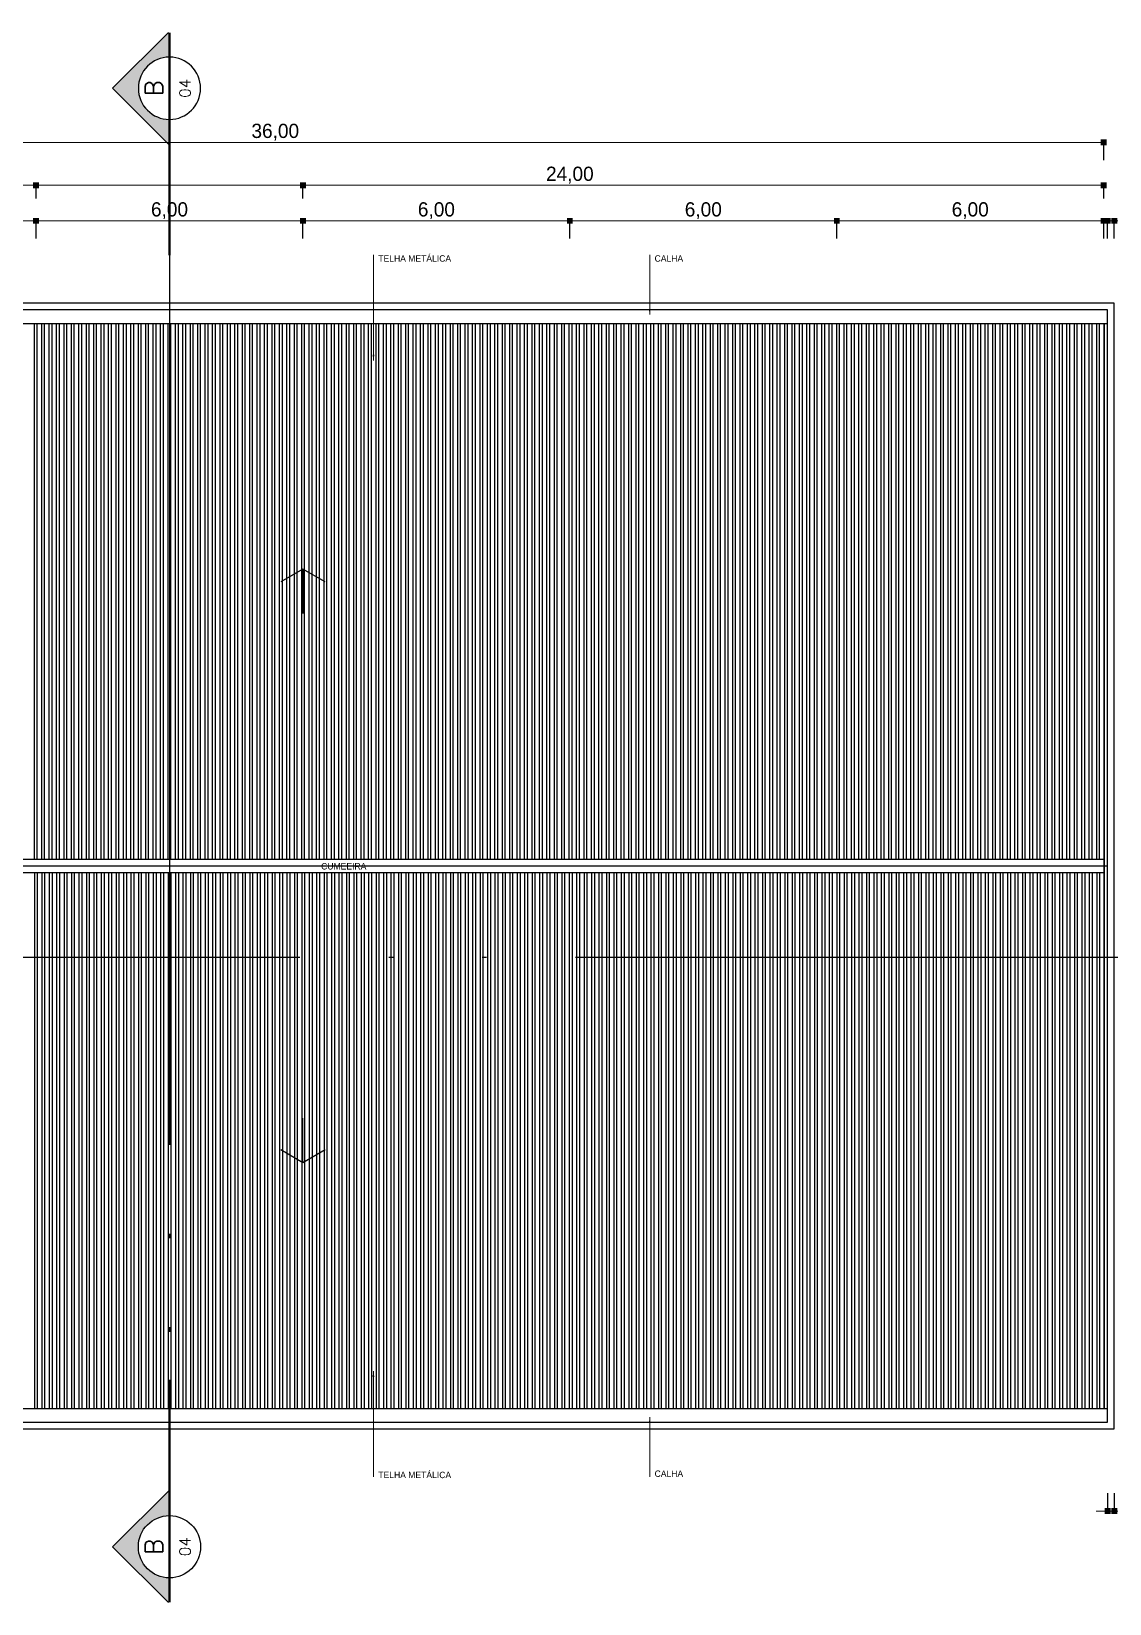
# Model space of a CAD drawing. Header units: millimetres. Extents: x 3006 to 6000, y 1661 to 3774.
# Drawn here: x 3956.98 to 3981.22, y 1660.57 to 1695.92 of the extents above; entities that cross this region are included whole.
import ezdxf
from ezdxf.enums import TextEntityAlignment as Align

# ---------------------------------------------------------------- set-up
doc = ezdxf.new("R2010")
doc.units = ezdxf.units.MM
doc.header["$LTSCALE"] = 10
doc.linetypes.add('TPP1', pattern=[2.6, 2, -0.2, 0, -0.2, 0, -0.2])
doc.linetypes.add('TPP2', pattern=[1.6, 1, -0.2, 0, -0.2, 0, -0.2])
doc.layers.add('.20 hachura', color=185, linetype='Continuous')
doc.layers.add('Escrita', color=34, linetype='Continuous')
for name, color, linetype, lineweight in [('.25', 70, 'Continuous', 25), ('.40 Interno parede', 27, 'Continuous', 40), ('COTAS', 230, 'Continuous', 15)]:
    doc.layers.add(name, color=color, linetype=linetype, lineweight=lineweight)
doc.styles.add('100-100', font='SIMPLEX.shx', dxfattribs={"height": 0.25})
doc.styles.add('175-100', font='SIMPLEX.shx', dxfattribs={"height": 0.4})
doc.styles.add('Texto Wilian', font='himalaya.ttf')
doc.dimstyles.new('Cota 1-200 Exter WMJ', dxfattribs={"dimtxt": 0.32, "dimasz": 0.13, "dimexe": 0.05, "dimexo": 0.3, "dimgap": 0.03, "dimtad": 1, "dimzin": 1, "dimtxsty": 'Texto Wilian', "dimblk": 'BOXFILLED', "dimcen": 0, "dimclrd": 230, "dimclre": 230, "dimclrt": 104, "dimazin": 0, "dimtfac": 1, "dimtix": 1, "dimtmove": 0, "dimatfit": 3, "dimfxl": 0.4, "dimfxlon": 1, "dimlwd": 20, "dimarcsym": 2})

# ---------------------------------------------------------------- blocks, each defined once
blk = doc.blocks.new('_BoxFilled')
at = {"color": 0, "linetype": 'ByBlock', "lineweight": -2}
blk.add_line((-0.5, 0), (-1, 0), dxfattribs=at)
at = {"color": 0, "linetype": 'ByBlock'}
blk.add_solid([(-0.5, 0.5), (0.5, 0.5), (-0.5, -0.5), (0.5, -0.5)], dxfattribs=at)
blk = doc.blocks.new('W-CORTE')
at = {"layer": '.25'}
blk.add_hatch(color=256, dxfattribs=at).paths.add_polyline_path([(-3.759, 1.278), (-5.012, 0.025), (-4.459, 0.025, -0.964901), (-3.059, 0.025), (-2.506, 0.025)])
for p, q in [((-3.759, 1.278), (-5.012, 0.025)), ((-2.506, 0.025), (-3.759, 1.278))]:
    blk.add_line(p, q, dxfattribs=at)
at = {"layer": '.25', "const_width": 0.05}
blk.add_lwpolyline([(-2.506, 0), (-5.012, 0)], dxfattribs=at)
at = {"layer": '.25', "linetype": 'TPP2', "const_width": 0.05}
blk.add_lwpolyline([(-2.506, 0), (0, 0)], dxfattribs=at)
at = {"layer": '.25'}
blk.add_circle((-3.759, 0), 0.7, dxfattribs=at)
blk = doc.blocks.new('*D604')
at = {"layer": 'COTAS', "color": 230, "lineweight": -2, "ltscale": 10, "transparency": 16777216}
for p, q in [((3951.085, 1691.26), (3951.085, 1691.71)), ((3957.085, 1691.26), (3957.085, 1691.71))]:
    blk.add_line(p, q, dxfattribs=at)
at = {"layer": 'COTAS', "color": 230, "linetype": 'Continuous', "lineweight": 20, "ltscale": 10, "transparency": 16777216}
blk.add_line((3951.215, 1691.66), (3956.955, 1691.66), dxfattribs=at)
at = {"layer": 'Defpoints', "color": 0, "ltscale": 10, "transparency": 16777216}
for p in [(3957.085, 1691.66), (3951.085, 1689.81), (3957.085, 1689.81)]:
    blk.add_point(p, dxfattribs=at)
at = {"layer": 'COTAS', "color": 230, "lineweight": 20, "ltscale": 10, "transparency": 16777216, "xscale": 0.13, "yscale": 0.13, "zscale": 0.13, "rotation": 180}
blk.add_blockref('_BoxFilled', (3951.085, 1691.66), dxfattribs=at)
at = {"layer": 'COTAS', "color": 230, "lineweight": 20, "ltscale": 10, "transparency": 16777216, "xscale": 0.13, "yscale": 0.13, "zscale": 0.13}
blk.add_blockref('_BoxFilled', (3957.085, 1691.66), dxfattribs=at)
at = {"layer": 'COTAS', "color": 104, "ltscale": 10, "transparency": 16777216, "insert": (3954.085, 1691.889), "char_height": 0.32, "attachment_point": 5, "style": 'Texto Wilian'}
blk.add_mtext('6,00', dxfattribs=at)
blk = doc.blocks.new('*D605')
at = {"layer": 'COTAS', "color": 230, "lineweight": -2, "ltscale": 10, "transparency": 16777216}
for p, q in [((3957.085, 1691.26), (3957.085, 1691.71)), ((3963.085, 1691.26), (3963.085, 1691.71))]:
    blk.add_line(p, q, dxfattribs=at)
at = {"layer": 'COTAS', "color": 230, "linetype": 'Continuous', "lineweight": 20, "ltscale": 10, "transparency": 16777216}
blk.add_line((3957.215, 1691.66), (3962.955, 1691.66), dxfattribs=at)
at = {"layer": 'Defpoints', "color": 0, "ltscale": 10, "transparency": 16777216}
for p in [(3963.085, 1691.66), (3957.085, 1689.81), (3963.085, 1689.81)]:
    blk.add_point(p, dxfattribs=at)
at = {"layer": 'COTAS', "color": 230, "lineweight": 20, "ltscale": 10, "transparency": 16777216, "xscale": 0.13, "yscale": 0.13, "zscale": 0.13, "rotation": 180}
blk.add_blockref('_BoxFilled', (3957.085, 1691.66), dxfattribs=at)
at = {"layer": 'COTAS', "color": 230, "lineweight": 20, "ltscale": 10, "transparency": 16777216, "xscale": 0.13, "yscale": 0.13, "zscale": 0.13}
blk.add_blockref('_BoxFilled', (3963.085, 1691.66), dxfattribs=at)
at = {"layer": 'COTAS', "color": 104, "ltscale": 10, "transparency": 16777216, "insert": (3960.085, 1691.889), "char_height": 0.32, "attachment_point": 5, "style": 'Texto Wilian'}
blk.add_mtext('6,00', dxfattribs=at)
blk = doc.blocks.new('*D606')
at = {"layer": 'COTAS', "color": 230, "lineweight": -2, "ltscale": 10, "transparency": 16777216}
for p, q in [((3969.085, 1691.26), (3969.085, 1691.71)), ((3975.085, 1691.26), (3975.085, 1691.71))]:
    blk.add_line(p, q, dxfattribs=at)
at = {"layer": 'COTAS', "color": 230, "linetype": 'Continuous', "lineweight": 20, "ltscale": 10, "transparency": 16777216}
blk.add_line((3969.215, 1691.66), (3974.955, 1691.66), dxfattribs=at)
at = {"layer": 'Defpoints', "color": 0, "ltscale": 10, "transparency": 16777216}
for p in [(3975.085, 1691.66), (3969.085, 1689.81), (3975.085, 1689.81)]:
    blk.add_point(p, dxfattribs=at)
at = {"layer": 'COTAS', "color": 230, "lineweight": 20, "ltscale": 10, "transparency": 16777216, "xscale": 0.13, "yscale": 0.13, "zscale": 0.13, "rotation": 180}
blk.add_blockref('_BoxFilled', (3969.085, 1691.66), dxfattribs=at)
at = {"layer": 'COTAS', "color": 230, "lineweight": 20, "ltscale": 10, "transparency": 16777216, "xscale": 0.13, "yscale": 0.13, "zscale": 0.13}
blk.add_blockref('_BoxFilled', (3975.085, 1691.66), dxfattribs=at)
at = {"layer": 'COTAS', "color": 104, "ltscale": 10, "transparency": 16777216, "insert": (3972.085, 1691.889), "char_height": 0.32, "attachment_point": 5, "style": 'Texto Wilian'}
blk.add_mtext('6,00', dxfattribs=at)
blk = doc.blocks.new('*D607')
at = {"layer": 'COTAS', "color": 230, "lineweight": -2, "ltscale": 10, "transparency": 16777216}
for p, q in [((3975.085, 1691.26), (3975.085, 1691.71)), ((3981.085, 1691.26), (3981.085, 1691.71))]:
    blk.add_line(p, q, dxfattribs=at)
at = {"layer": 'COTAS', "color": 230, "linetype": 'Continuous', "lineweight": 20, "ltscale": 10, "transparency": 16777216}
blk.add_line((3975.215, 1691.66), (3980.955, 1691.66), dxfattribs=at)
at = {"layer": 'Defpoints', "color": 0, "ltscale": 10, "transparency": 16777216}
for p in [(3981.085, 1691.66), (3975.085, 1689.81), (3981.085, 1689.81)]:
    blk.add_point(p, dxfattribs=at)
at = {"layer": 'COTAS', "color": 230, "lineweight": 20, "ltscale": 10, "transparency": 16777216, "xscale": 0.13, "yscale": 0.13, "zscale": 0.13, "rotation": 180}
blk.add_blockref('_BoxFilled', (3975.085, 1691.66), dxfattribs=at)
at = {"layer": 'COTAS', "color": 230, "lineweight": 20, "ltscale": 10, "transparency": 16777216, "xscale": 0.13, "yscale": 0.13, "zscale": 0.13}
blk.add_blockref('_BoxFilled', (3981.085, 1691.66), dxfattribs=at)
at = {"layer": 'COTAS', "color": 104, "ltscale": 10, "transparency": 16777216, "insert": (3978.085, 1691.889), "char_height": 0.32, "attachment_point": 5, "style": 'Texto Wilian'}
blk.add_mtext('6,00', dxfattribs=at)
blk = doc.blocks.new('*D594')
at = {"layer": 'COTAS', "color": 230, "lineweight": -2, "ltscale": 10, "transparency": 16777216}
for p, q in [((3945.085, 1692.16), (3945.085, 1692.51)), ((3963.085, 1692.16), (3963.085, 1692.51))]:
    blk.add_line(p, q, dxfattribs=at)
at = {"layer": 'COTAS', "color": 230, "linetype": 'Continuous', "lineweight": 20, "ltscale": 10, "transparency": 16777216}
blk.add_line((3945.215, 1692.46), (3962.955, 1692.46), dxfattribs=at)
at = {"layer": 'Defpoints', "color": 0, "ltscale": 10, "transparency": 16777216}
for p in [(3963.085, 1692.46), (3945.085, 1691.86), (3963.085, 1691.86)]:
    blk.add_point(p, dxfattribs=at)
at = {"layer": 'COTAS', "color": 230, "lineweight": 20, "ltscale": 10, "transparency": 16777216, "xscale": 0.13, "yscale": 0.13, "zscale": 0.13, "rotation": 180}
blk.add_blockref('_BoxFilled', (3945.085, 1692.46), dxfattribs=at)
at = {"layer": 'COTAS', "color": 230, "lineweight": 20, "ltscale": 10, "transparency": 16777216, "xscale": 0.13, "yscale": 0.13, "zscale": 0.13}
blk.add_blockref('_BoxFilled', (3963.085, 1692.46), dxfattribs=at)
at = {"layer": 'COTAS', "color": 104, "ltscale": 10, "transparency": 16777216, "insert": (3954.085, 1692.689), "char_height": 0.32, "attachment_point": 5, "style": 'Texto Wilian'}
blk.add_mtext('18,00', dxfattribs=at)
blk = doc.blocks.new('*D595')
at = {"layer": 'COTAS', "color": 230, "lineweight": -2, "ltscale": 10, "transparency": 16777216}
for p, q in [((3957.085, 1692.16), (3957.085, 1692.51)), ((3981.085, 1692.16), (3981.085, 1692.51))]:
    blk.add_line(p, q, dxfattribs=at)
at = {"layer": 'COTAS', "color": 230, "linetype": 'Continuous', "lineweight": 20, "ltscale": 10, "transparency": 16777216}
blk.add_line((3957.215, 1692.46), (3980.955, 1692.46), dxfattribs=at)
at = {"layer": 'Defpoints', "color": 0, "ltscale": 10, "transparency": 16777216}
for p in [(3981.085, 1692.46), (3957.085, 1691.86), (3981.085, 1691.86)]:
    blk.add_point(p, dxfattribs=at)
at = {"layer": 'COTAS', "color": 230, "lineweight": 20, "ltscale": 10, "transparency": 16777216, "xscale": 0.13, "yscale": 0.13, "zscale": 0.13, "rotation": 180}
blk.add_blockref('_BoxFilled', (3957.085, 1692.46), dxfattribs=at)
at = {"layer": 'COTAS', "color": 230, "lineweight": 20, "ltscale": 10, "transparency": 16777216, "xscale": 0.13, "yscale": 0.13, "zscale": 0.13}
blk.add_blockref('_BoxFilled', (3981.085, 1692.46), dxfattribs=at)
at = {"layer": 'COTAS', "color": 104, "ltscale": 10, "transparency": 16777216, "insert": (3969.085, 1692.689), "char_height": 0.32, "attachment_point": 5, "style": 'Texto Wilian'}
blk.add_mtext('24,00', dxfattribs=at)
blk = doc.blocks.new('*D596')
at = {"layer": 'COTAS', "color": 230, "lineweight": -2, "ltscale": 10, "transparency": 16777216}
for p, q in [((3945.085, 1693.025), (3945.085, 1693.475)), ((3981.085, 1693.025), (3981.085, 1693.475))]:
    blk.add_line(p, q, dxfattribs=at)
at = {"layer": 'COTAS', "color": 230, "linetype": 'Continuous', "lineweight": 20, "ltscale": 10, "transparency": 16777216}
blk.add_line((3945.215, 1693.425), (3980.955, 1693.425), dxfattribs=at)
at = {"layer": 'Defpoints', "color": 0, "ltscale": 10, "transparency": 16777216}
for p in [(3981.085, 1693.425), (3945.085, 1692.66), (3981.085, 1692.66)]:
    blk.add_point(p, dxfattribs=at)
at = {"layer": 'COTAS', "color": 230, "lineweight": 20, "ltscale": 10, "transparency": 16777216, "xscale": 0.13, "yscale": 0.13, "zscale": 0.13, "rotation": 180}
blk.add_blockref('_BoxFilled', (3945.085, 1693.425), dxfattribs=at)
at = {"layer": 'COTAS', "color": 230, "lineweight": 20, "ltscale": 10, "transparency": 16777216, "xscale": 0.13, "yscale": 0.13, "zscale": 0.13}
blk.add_blockref('_BoxFilled', (3981.085, 1693.425), dxfattribs=at)
at = {"layer": 'COTAS', "color": 104, "ltscale": 10, "transparency": 16777216, "insert": (3962.463, 1693.654), "char_height": 0.32, "attachment_point": 5, "style": 'Texto Wilian'}
blk.add_mtext('36,00', dxfattribs=at)
blk = doc.blocks.new('*D597')
at = {"layer": 'COTAS', "color": 230, "lineweight": -2, "ltscale": 10, "transparency": 16777216}
for p, q in [((3963.085, 1691.26), (3963.085, 1691.71)), ((3969.085, 1691.26), (3969.085, 1691.71))]:
    blk.add_line(p, q, dxfattribs=at)
at = {"layer": 'COTAS', "color": 230, "linetype": 'Continuous', "lineweight": 20, "ltscale": 10, "transparency": 16777216}
blk.add_line((3963.215, 1691.66), (3968.955, 1691.66), dxfattribs=at)
at = {"layer": 'Defpoints', "color": 0, "ltscale": 10, "transparency": 16777216}
for p in [(3969.085, 1691.66), (3963.085, 1689.81), (3969.085, 1689.81)]:
    blk.add_point(p, dxfattribs=at)
at = {"layer": 'COTAS', "color": 230, "lineweight": 20, "ltscale": 10, "transparency": 16777216, "xscale": 0.13, "yscale": 0.13, "zscale": 0.13, "rotation": 180}
blk.add_blockref('_BoxFilled', (3963.085, 1691.66), dxfattribs=at)
at = {"layer": 'COTAS', "color": 230, "lineweight": 20, "ltscale": 10, "transparency": 16777216, "xscale": 0.13, "yscale": 0.13, "zscale": 0.13}
blk.add_blockref('_BoxFilled', (3969.085, 1691.66), dxfattribs=at)
at = {"layer": 'COTAS', "color": 104, "ltscale": 10, "transparency": 16777216, "insert": (3966.085, 1691.889), "char_height": 0.32, "attachment_point": 5, "style": 'Texto Wilian'}
blk.add_mtext('6,00', dxfattribs=at)
blk = doc.blocks.new('*D583')
at = {"layer": 'COTAS', "color": 230, "lineweight": -2, "ltscale": 10, "transparency": 16777216}
for p, q in [((3981.174, 1663.05), (3981.174, 1662.6)), ((3981.324, 1663.05), (3981.324, 1662.6))]:
    blk.add_line(p, q, dxfattribs=at)
at = {"layer": 'COTAS', "color": 230, "linetype": 'Continuous', "lineweight": 20, "ltscale": 10, "transparency": 16777216}
for p, q in [((3981.044, 1662.65), (3980.914, 1662.65)), ((3981.174, 1662.65), (3981.324, 1662.65)), ((3981.454, 1662.65), (3982.423, 1662.65))]:
    blk.add_line(p, q, dxfattribs=at)
at = {"layer": 'Defpoints', "color": 0, "ltscale": 10, "transparency": 16777216}
for p in [(3981.174, 1664.5), (3981.324, 1664.5), (3981.324, 1662.65)]:
    blk.add_point(p, dxfattribs=at)
at = {"layer": 'COTAS', "color": 230, "lineweight": 20, "ltscale": 10, "transparency": 16777216, "xscale": 0.13, "yscale": 0.13, "zscale": 0.13}
blk.add_blockref('_BoxFilled', (3981.174, 1662.65), dxfattribs=at)
at = {"layer": 'COTAS', "color": 230, "lineweight": 20, "ltscale": 10, "transparency": 16777216, "xscale": 0.13, "yscale": 0.13, "zscale": 0.13, "rotation": 180}
blk.add_blockref('_BoxFilled', (3981.324, 1662.65), dxfattribs=at)
at = {"layer": 'COTAS', "color": 104, "ltscale": 10, "transparency": 16777216, "insert": (3982.004, 1662.879), "char_height": 0.32, "attachment_point": 5, "style": 'Texto Wilian'}
blk.add_mtext('0,15', dxfattribs=at)
blk = doc.blocks.new('*D588')
at = {"layer": 'COTAS', "color": 230, "linetype": 'Continuous', "lineweight": 20, "ltscale": 10, "transparency": 16777216}
for p, q in [((3981.044, 1691.66), (3980.914, 1691.66)), ((3981.174, 1691.66), (3981.324, 1691.66)), ((3981.454, 1691.66), (3982.423, 1691.66))]:
    blk.add_line(p, q, dxfattribs=at)
at = {"layer": 'COTAS', "color": 230, "lineweight": -2, "ltscale": 10, "transparency": 16777216}
for p, q in [((3981.174, 1691.26), (3981.174, 1691.71)), ((3981.324, 1691.26), (3981.324, 1691.71))]:
    blk.add_line(p, q, dxfattribs=at)
at = {"layer": 'Defpoints', "color": 0, "ltscale": 10, "transparency": 16777216}
for p in [(3981.324, 1691.66), (3981.174, 1689.81), (3981.324, 1689.81)]:
    blk.add_point(p, dxfattribs=at)
at = {"layer": 'COTAS', "color": 230, "lineweight": 20, "ltscale": 10, "transparency": 16777216, "xscale": 0.13, "yscale": 0.13, "zscale": 0.13}
blk.add_blockref('_BoxFilled', (3981.174, 1691.66), dxfattribs=at)
at = {"layer": 'COTAS', "color": 230, "lineweight": 20, "ltscale": 10, "transparency": 16777216, "xscale": 0.13, "yscale": 0.13, "zscale": 0.13, "rotation": 180}
blk.add_blockref('_BoxFilled', (3981.324, 1691.66), dxfattribs=at)
at = {"layer": 'COTAS', "color": 104, "ltscale": 10, "transparency": 16777216, "insert": (3982.004, 1691.889), "char_height": 0.32, "attachment_point": 5, "style": 'Texto Wilian'}
blk.add_mtext('0,15', dxfattribs=at)

msp = doc.modelspace()

# ---------------------------------------------------------------- linework, layer by layer
at = {"layer": '.20 hachura', "color": 185}
for p, q in [((3944.995, 1689.355), (3981.174, 1689.355)), ((3957.047, 1677.305), (3957.047, 1689.355)), ((3957.111, 1677.305), (3957.111, 1689.355)), ((3957.214, 1677.305), (3957.214, 1689.355)), ((3957.278, 1677.305), (3957.278, 1689.355)), ((3957.381, 1677.305), (3957.381, 1689.355)), ((3957.445, 1677.305), (3957.445, 1689.355)), ((3957.548, 1677.305), (3957.548, 1689.355)), ((3957.612, 1677.305), (3957.612, 1689.355)), ((3957.715, 1677.305), (3957.715, 1689.355)), ((3957.779, 1677.305), (3957.779, 1689.355)), ((3957.882, 1677.305), (3957.882, 1689.355)), ((3957.946, 1677.305), (3957.946, 1689.355)), ((3958.049, 1677.305), (3958.049, 1689.355)), ((3958.113, 1677.305), (3958.113, 1689.355)), ((3958.216, 1677.305), (3958.216, 1689.355)), ((3958.28, 1677.305), (3958.28, 1689.355)), ((3958.383, 1677.305), (3958.383, 1689.355)), ((3958.447, 1677.305), (3958.447, 1689.355)), ((3958.55, 1677.305), (3958.55, 1689.355)), ((3958.614, 1677.305), (3958.614, 1689.355)), ((3958.717, 1677.305), (3958.717, 1689.355)), ((3958.781, 1677.305), (3958.781, 1689.355)), ((3958.884, 1677.305), (3958.884, 1689.355)), ((3958.948, 1677.305), (3958.948, 1689.355)), ((3959.051, 1677.305), (3959.051, 1689.355)), ((3959.115, 1677.305), (3959.115, 1689.355)), ((3959.218, 1677.305), (3959.218, 1689.355)), ((3959.282, 1677.305), (3959.282, 1689.355)), ((3959.385, 1677.305), (3959.385, 1689.355)), ((3959.449, 1677.305), (3959.449, 1689.355)), ((3959.552, 1677.305), (3959.552, 1689.355)), ((3959.616, 1677.305), (3959.616, 1689.355)), ((3959.719, 1677.305), (3959.719, 1689.355)), ((3959.783, 1677.305), (3959.783, 1689.355)), ((3959.886, 1677.305), (3959.886, 1689.355)), ((3959.95, 1677.305), (3959.95, 1689.355)), ((3960.053, 1677.305), (3960.053, 1689.355)), ((3960.117, 1677.305), (3960.117, 1689.355)), ((3960.22, 1677.305), (3960.22, 1689.355)), ((3960.284, 1677.305), (3960.284, 1689.355)), ((3960.387, 1677.305), (3960.387, 1689.355)), ((3960.451, 1677.305), (3960.451, 1689.355)), ((3960.554, 1677.305), (3960.554, 1689.355)), ((3960.618, 1677.305), (3960.618, 1689.355)), ((3960.721, 1677.305), (3960.721, 1689.355)), ((3960.785, 1677.305), (3960.785, 1689.355)), ((3960.888, 1677.305), (3960.888, 1689.355)), ((3960.952, 1677.305), (3960.952, 1689.355)), ((3961.055, 1677.305), (3961.055, 1689.355)), ((3961.119, 1677.305), (3961.119, 1689.355)), ((3961.222, 1677.305), (3961.222, 1689.355)), ((3961.286, 1677.305), (3961.286, 1689.355)), ((3961.389, 1677.305), (3961.389, 1689.355)), ((3961.453, 1677.305), (3961.453, 1689.355)), ((3961.556, 1677.305), (3961.556, 1689.355)), ((3961.62, 1677.305), (3961.62, 1689.355)), ((3961.723, 1677.305), (3961.723, 1689.355)), ((3961.787, 1677.305), (3961.787, 1689.355)), ((3961.89, 1677.305), (3961.89, 1689.355)), ((3961.954, 1677.305), (3961.954, 1689.355)), ((3962.057, 1677.305), (3962.057, 1689.355)), ((3962.121, 1677.305), (3962.121, 1689.355)), ((3962.224, 1677.305), (3962.224, 1689.355)), ((3962.288, 1677.305), (3962.288, 1689.355)), ((3962.391, 1677.305), (3962.391, 1689.355)), ((3962.455, 1677.305), (3962.455, 1689.355)), ((3962.558, 1677.305), (3962.558, 1689.355)), ((3962.622, 1677.305), (3962.622, 1689.355)), ((3962.725, 1677.305), (3962.725, 1689.355)), ((3962.789, 1677.305), (3962.789, 1689.355)), ((3962.892, 1677.305), (3962.892, 1689.355)), ((3962.956, 1677.305), (3962.956, 1689.355)), ((3963.059, 1677.305), (3963.059, 1689.355)), ((3963.123, 1677.305), (3963.123, 1689.355)), ((3963.226, 1677.305), (3963.226, 1689.355)), ((3963.29, 1677.305), (3963.29, 1689.355)), ((3963.393, 1677.305), (3963.393, 1689.355)), ((3963.457, 1677.305), (3963.457, 1689.355)), ((3963.56, 1677.305), (3963.56, 1689.355)), ((3963.624, 1677.305), (3963.624, 1689.355)), ((3963.727, 1677.305), (3963.727, 1689.355)), ((3963.791, 1677.305), (3963.791, 1689.355)), ((3963.894, 1677.305), (3963.894, 1689.355)), ((3963.958, 1677.305), (3963.958, 1689.355)), ((3964.061, 1677.305), (3964.061, 1689.355)), ((3964.125, 1677.305), (3964.125, 1689.355)), ((3964.228, 1677.305), (3964.228, 1689.355)), ((3964.292, 1677.305), (3964.292, 1689.355)), ((3964.395, 1677.305), (3964.395, 1689.355)), ((3964.459, 1677.305), (3964.459, 1689.355)), ((3964.562, 1677.305), (3964.562, 1689.355)), ((3964.626, 1677.305), (3964.626, 1689.355)), ((3964.729, 1677.305), (3964.729, 1689.355)), ((3964.793, 1677.305), (3964.793, 1689.355)), ((3964.896, 1677.305), (3964.896, 1689.355)), ((3964.96, 1677.305), (3964.96, 1689.355)), ((3965.063, 1677.305), (3965.063, 1689.355)), ((3965.127, 1677.305), (3965.127, 1689.355)), ((3965.23, 1677.305), (3965.23, 1689.355)), ((3965.294, 1677.305), (3965.294, 1689.355)), ((3965.397, 1677.305), (3965.397, 1689.355)), ((3965.461, 1677.305), (3965.461, 1689.355)), ((3965.564, 1677.305), (3965.564, 1689.355)), ((3965.628, 1677.305), (3965.628, 1689.355)), ((3965.731, 1677.305), (3965.731, 1689.355)), ((3965.795, 1677.305), (3965.795, 1689.355)), ((3965.898, 1677.305), (3965.898, 1689.355)), ((3965.962, 1677.305), (3965.962, 1689.355)), ((3966.065, 1677.305), (3966.065, 1689.355)), ((3966.129, 1677.305), (3966.129, 1689.355)), ((3966.232, 1677.305), (3966.232, 1689.355)), ((3966.296, 1677.305), (3966.296, 1689.355)), ((3966.399, 1677.305), (3966.399, 1689.355)), ((3966.463, 1677.305), (3966.463, 1689.355)), ((3966.566, 1677.305), (3966.566, 1689.355)), ((3966.63, 1677.305), (3966.63, 1689.355)), ((3966.733, 1677.305), (3966.733, 1689.355)), ((3966.797, 1677.305), (3966.797, 1689.355)), ((3966.9, 1677.305), (3966.9, 1689.355)), ((3966.964, 1677.305), (3966.964, 1689.355)), ((3967.067, 1677.305), (3967.067, 1689.355)), ((3967.131, 1677.305), (3967.131, 1689.355)), ((3967.234, 1677.305), (3967.234, 1689.355)), ((3967.298, 1677.305), (3967.298, 1689.355)), ((3967.401, 1677.305), (3967.401, 1689.355)), ((3967.465, 1677.305), (3967.465, 1689.355)), ((3967.568, 1677.305), (3967.568, 1689.355)), ((3967.632, 1677.305), (3967.632, 1689.355)), ((3967.735, 1677.305), (3967.735, 1689.355)), ((3967.799, 1677.305), (3967.799, 1689.355)), ((3967.902, 1677.305), (3967.902, 1689.355)), ((3967.966, 1677.305), (3967.966, 1689.355)), ((3968.069, 1677.305), (3968.069, 1689.355)), ((3968.133, 1677.305), (3968.133, 1689.355)), ((3968.236, 1677.305), (3968.236, 1689.355)), ((3968.3, 1677.305), (3968.3, 1689.355)), ((3968.403, 1677.305), (3968.403, 1689.355)), ((3968.467, 1677.305), (3968.467, 1689.355)), ((3968.57, 1677.305), (3968.57, 1689.355)), ((3968.634, 1677.305), (3968.634, 1689.355)), ((3968.737, 1677.305), (3968.737, 1689.355)), ((3968.801, 1677.305), (3968.801, 1689.355)), ((3968.904, 1677.305), (3968.904, 1689.355)), ((3968.968, 1677.305), (3968.968, 1689.355)), ((3969.071, 1677.305), (3969.071, 1689.355)), ((3969.135, 1677.305), (3969.135, 1689.355)), ((3969.238, 1677.305), (3969.238, 1689.355)), ((3969.302, 1677.305), (3969.302, 1689.355)), ((3969.405, 1677.305), (3969.405, 1689.355)), ((3969.469, 1677.305), (3969.469, 1689.355)), ((3969.572, 1677.305), (3969.572, 1689.355)), ((3969.636, 1677.305), (3969.636, 1689.355)), ((3969.739, 1677.305), (3969.739, 1689.355)), ((3969.803, 1677.305), (3969.803, 1689.355)), ((3969.906, 1677.305), (3969.906, 1689.355)), ((3969.97, 1677.305), (3969.97, 1689.355)), ((3970.073, 1677.305), (3970.073, 1689.355)), ((3970.137, 1677.305), (3970.137, 1689.355)), ((3970.24, 1677.305), (3970.24, 1689.355)), ((3970.304, 1677.305), (3970.304, 1689.355)), ((3970.407, 1677.305), (3970.407, 1689.355)), ((3970.471, 1677.305), (3970.471, 1689.355)), ((3970.574, 1677.305), (3970.574, 1689.355)), ((3970.638, 1677.305), (3970.638, 1689.355)), ((3970.741, 1677.305), (3970.741, 1689.355)), ((3970.805, 1677.305), (3970.805, 1689.355)), ((3970.908, 1677.305), (3970.908, 1689.355)), ((3970.972, 1677.305), (3970.972, 1689.355)), ((3971.075, 1677.305), (3971.075, 1689.355)), ((3971.139, 1677.305), (3971.139, 1689.355)), ((3971.242, 1677.305), (3971.242, 1689.355)), ((3971.306, 1677.305), (3971.306, 1689.355)), ((3971.409, 1677.305), (3971.409, 1689.355)), ((3971.473, 1677.305), (3971.473, 1689.355)), ((3971.576, 1677.305), (3971.576, 1689.355)), ((3971.64, 1677.305), (3971.64, 1689.355)), ((3971.743, 1677.305), (3971.743, 1689.355)), ((3971.807, 1677.305), (3971.807, 1689.355)), ((3971.91, 1677.305), (3971.91, 1689.355)), ((3971.974, 1677.305), (3971.974, 1689.355)), ((3972.077, 1677.305), (3972.077, 1689.355)), ((3972.141, 1677.305), (3972.141, 1689.355)), ((3972.244, 1677.305), (3972.244, 1689.355)), ((3972.308, 1677.305), (3972.308, 1689.355)), ((3972.411, 1677.305), (3972.411, 1689.355)), ((3972.475, 1677.305), (3972.475, 1689.355)), ((3972.578, 1677.305), (3972.578, 1689.355)), ((3972.642, 1677.305), (3972.642, 1689.355)), ((3972.745, 1677.305), (3972.745, 1689.355)), ((3972.809, 1677.305), (3972.809, 1689.355)), ((3972.912, 1677.305), (3972.912, 1689.355)), ((3972.976, 1677.305), (3972.976, 1689.355)), ((3973.079, 1677.305), (3973.079, 1689.355)), ((3973.143, 1677.305), (3973.143, 1689.355)), ((3973.246, 1677.305), (3973.246, 1689.355)), ((3973.31, 1677.305), (3973.31, 1689.355)), ((3973.413, 1677.305), (3973.413, 1689.355)), ((3973.477, 1677.305), (3973.477, 1689.355)), ((3973.58, 1677.305), (3973.58, 1689.355)), ((3973.644, 1677.305), (3973.644, 1689.355)), ((3973.747, 1677.305), (3973.747, 1689.355)), ((3973.811, 1677.305), (3973.811, 1689.355)), ((3973.914, 1677.305), (3973.914, 1689.355)), ((3973.978, 1677.305), (3973.978, 1689.355)), ((3974.081, 1677.305), (3974.081, 1689.355)), ((3974.145, 1677.305), (3974.145, 1689.355)), ((3974.248, 1677.305), (3974.248, 1689.355)), ((3974.312, 1677.305), (3974.312, 1689.355)), ((3974.415, 1677.305), (3974.415, 1689.355)), ((3974.479, 1677.305), (3974.479, 1689.355)), ((3974.582, 1677.305), (3974.582, 1689.355)), ((3974.646, 1677.305), (3974.646, 1689.355)), ((3974.749, 1677.305), (3974.749, 1689.355)), ((3974.813, 1677.305), (3974.813, 1689.355)), ((3974.916, 1677.305), (3974.916, 1689.355)), ((3974.98, 1677.305), (3974.98, 1689.355)), ((3975.083, 1677.305), (3975.083, 1689.355)), ((3975.147, 1677.305), (3975.147, 1689.355)), ((3975.25, 1677.305), (3975.25, 1689.355)), ((3975.314, 1677.305), (3975.314, 1689.355)), ((3975.417, 1677.305), (3975.417, 1689.355)), ((3975.481, 1677.305), (3975.481, 1689.355)), ((3975.584, 1677.305), (3975.584, 1689.355)), ((3975.648, 1677.305), (3975.648, 1689.355)), ((3975.751, 1677.305), (3975.751, 1689.355)), ((3975.815, 1677.305), (3975.815, 1689.355)), ((3975.918, 1677.305), (3975.918, 1689.355)), ((3975.982, 1677.305), (3975.982, 1689.355)), ((3976.085, 1677.305), (3976.085, 1689.355)), ((3976.149, 1677.305), (3976.149, 1689.355)), ((3976.252, 1677.305), (3976.252, 1689.355)), ((3976.316, 1677.305), (3976.316, 1689.355)), ((3976.419, 1677.305), (3976.419, 1689.355)), ((3976.483, 1677.305), (3976.483, 1689.355)), ((3976.586, 1677.305), (3976.586, 1689.355)), ((3976.65, 1677.305), (3976.65, 1689.355)), ((3976.753, 1677.305), (3976.753, 1689.355)), ((3976.817, 1677.305), (3976.817, 1689.355)), ((3976.92, 1677.305), (3976.92, 1689.355)), ((3976.984, 1677.305), (3976.984, 1689.355)), ((3977.087, 1677.305), (3977.087, 1689.355)), ((3977.151, 1677.305), (3977.151, 1689.355)), ((3977.254, 1677.305), (3977.254, 1689.355)), ((3977.318, 1677.305), (3977.318, 1689.355)), ((3977.421, 1677.305), (3977.421, 1689.355)), ((3977.485, 1677.305), (3977.485, 1689.355)), ((3977.588, 1677.305), (3977.588, 1689.355)), ((3977.652, 1677.305), (3977.652, 1689.355)), ((3977.755, 1677.305), (3977.755, 1689.355)), ((3977.819, 1677.305), (3977.819, 1689.355)), ((3977.922, 1677.305), (3977.922, 1689.355)), ((3977.986, 1677.305), (3977.986, 1689.355)), ((3978.089, 1677.305), (3978.089, 1689.355)), ((3978.153, 1677.305), (3978.153, 1689.355)), ((3978.256, 1677.305), (3978.256, 1689.355)), ((3978.32, 1677.305), (3978.32, 1689.355)), ((3978.423, 1677.305), (3978.423, 1689.355)), ((3978.487, 1677.305), (3978.487, 1689.355)), ((3978.59, 1677.305), (3978.59, 1689.355)), ((3978.654, 1677.305), (3978.654, 1689.355)), ((3978.757, 1677.305), (3978.757, 1689.355)), ((3978.821, 1677.305), (3978.821, 1689.355)), ((3978.924, 1677.305), (3978.924, 1689.355)), ((3978.988, 1677.305), (3978.988, 1689.355)), ((3979.091, 1677.305), (3979.091, 1689.355)), ((3979.155, 1677.305), (3979.155, 1689.355)), ((3979.258, 1677.305), (3979.258, 1689.355)), ((3979.322, 1677.305), (3979.322, 1689.355)), ((3979.425, 1677.305), (3979.425, 1689.355)), ((3979.489, 1677.305), (3979.489, 1689.355)), ((3979.592, 1677.305), (3979.592, 1689.355)), ((3979.656, 1677.305), (3979.656, 1689.355)), ((3979.759, 1677.305), (3979.759, 1689.355)), ((3979.823, 1677.305), (3979.823, 1689.355)), ((3979.926, 1677.305), (3979.926, 1689.355)), ((3979.99, 1677.305), (3979.99, 1689.355)), ((3980.093, 1677.305), (3980.093, 1689.355)), ((3980.157, 1677.305), (3980.157, 1689.355)), ((3980.26, 1677.305), (3980.26, 1689.355)), ((3980.324, 1677.305), (3980.324, 1689.355)), ((3980.427, 1677.305), (3980.427, 1689.355)), ((3980.491, 1677.305), (3980.491, 1689.355)), ((3980.594, 1677.305), (3980.594, 1689.355)), ((3980.658, 1677.305), (3980.658, 1689.355)), ((3980.761, 1677.305), (3980.761, 1689.355)), ((3980.825, 1677.305), (3980.825, 1689.355)), ((3980.928, 1677.305), (3980.928, 1689.355)), ((3980.992, 1677.305), (3980.992, 1689.355)), ((3981.094, 1689.355), (3981.094, 1664.955)), ((3981.094, 1664.955), (3981.094, 1689.355)), ((3944.995, 1677.155), (3981.174, 1677.155)), ((3945.075, 1677.305), (3981.094, 1677.305)), ((3945.075, 1677.005), (3981.094, 1677.005)), ((3957.047, 1677.005), (3957.047, 1664.955)), ((3957.111, 1677.005), (3957.111, 1664.955)), ((3957.214, 1677.005), (3957.214, 1664.955)), ((3957.278, 1677.005), (3957.278, 1664.955)), ((3957.381, 1677.005), (3957.381, 1664.955)), ((3957.445, 1677.005), (3957.445, 1664.955)), ((3957.548, 1677.005), (3957.548, 1664.955)), ((3957.612, 1677.005), (3957.612, 1664.955)), ((3957.715, 1677.005), (3957.715, 1664.955)), ((3957.779, 1677.005), (3957.779, 1664.955)), ((3957.882, 1677.005), (3957.882, 1664.955)), ((3957.946, 1677.005), (3957.946, 1664.955)), ((3958.049, 1677.005), (3958.049, 1664.955)), ((3958.113, 1677.005), (3958.113, 1664.955)), ((3958.216, 1677.005), (3958.216, 1664.955)), ((3958.28, 1677.005), (3958.28, 1664.955)), ((3958.383, 1677.005), (3958.383, 1664.955)), ((3958.447, 1677.005), (3958.447, 1664.955)), ((3958.55, 1677.005), (3958.55, 1664.955)), ((3958.614, 1677.005), (3958.614, 1664.955)), ((3958.717, 1677.005), (3958.717, 1664.955)), ((3958.781, 1677.005), (3958.781, 1664.955)), ((3958.884, 1677.005), (3958.884, 1664.955)), ((3958.948, 1677.005), (3958.948, 1664.955)), ((3959.051, 1677.005), (3959.051, 1664.955)), ((3959.115, 1677.005), (3959.115, 1664.955)), ((3959.218, 1677.005), (3959.218, 1664.955)), ((3959.282, 1677.005), (3959.282, 1664.955)), ((3959.385, 1677.005), (3959.385, 1664.955)), ((3959.449, 1677.005), (3959.449, 1664.955)), ((3959.552, 1677.005), (3959.552, 1664.955)), ((3959.616, 1677.005), (3959.616, 1664.955)), ((3959.719, 1677.005), (3959.719, 1664.955)), ((3959.783, 1677.005), (3959.783, 1664.955)), ((3959.886, 1677.005), (3959.886, 1664.955)), ((3959.95, 1677.005), (3959.95, 1664.955)), ((3960.053, 1677.005), (3960.053, 1664.955)), ((3960.117, 1677.005), (3960.117, 1664.955)), ((3960.22, 1677.005), (3960.22, 1664.955)), ((3960.284, 1677.005), (3960.284, 1664.955)), ((3960.387, 1677.005), (3960.387, 1664.955)), ((3960.451, 1677.005), (3960.451, 1664.955)), ((3960.554, 1677.005), (3960.554, 1664.955)), ((3960.618, 1677.005), (3960.618, 1664.955)), ((3960.721, 1677.005), (3960.721, 1664.955)), ((3960.785, 1677.005), (3960.785, 1664.955)), ((3960.888, 1677.005), (3960.888, 1664.955)), ((3960.952, 1677.005), (3960.952, 1664.955)), ((3961.055, 1677.005), (3961.055, 1664.955)), ((3961.119, 1677.005), (3961.119, 1664.955)), ((3961.222, 1677.005), (3961.222, 1664.955)), ((3961.286, 1677.005), (3961.286, 1664.955)), ((3961.389, 1677.005), (3961.389, 1664.955)), ((3961.453, 1677.005), (3961.453, 1664.955)), ((3961.556, 1677.005), (3961.556, 1664.955)), ((3961.62, 1677.005), (3961.62, 1664.955)), ((3961.723, 1677.005), (3961.723, 1664.955)), ((3961.787, 1677.005), (3961.787, 1664.955)), ((3961.89, 1677.005), (3961.89, 1664.955)), ((3961.954, 1677.005), (3961.954, 1664.955)), ((3962.057, 1677.005), (3962.057, 1664.955)), ((3962.121, 1677.005), (3962.121, 1664.955)), ((3962.224, 1677.005), (3962.224, 1664.955)), ((3962.288, 1677.005), (3962.288, 1664.955)), ((3962.391, 1677.005), (3962.391, 1664.955)), ((3962.455, 1677.005), (3962.455, 1664.955)), ((3962.558, 1677.005), (3962.558, 1664.955)), ((3962.622, 1677.005), (3962.622, 1664.955)), ((3962.725, 1677.005), (3962.725, 1664.955)), ((3962.789, 1677.005), (3962.789, 1664.955)), ((3962.892, 1677.005), (3962.892, 1664.955)), ((3962.956, 1677.005), (3962.956, 1664.955)), ((3963.059, 1677.005), (3963.059, 1664.955)), ((3963.123, 1677.005), (3963.123, 1664.955)), ((3963.226, 1677.005), (3963.226, 1664.955)), ((3963.29, 1677.005), (3963.29, 1664.955)), ((3963.393, 1677.005), (3963.393, 1664.955)), ((3963.457, 1677.005), (3963.457, 1664.955)), ((3963.56, 1677.005), (3963.56, 1664.955)), ((3963.624, 1677.005), (3963.624, 1664.955)), ((3963.727, 1677.005), (3963.727, 1664.955)), ((3963.791, 1677.005), (3963.791, 1664.955)), ((3963.894, 1677.005), (3963.894, 1664.955)), ((3963.958, 1677.005), (3963.958, 1664.955)), ((3964.061, 1677.005), (3964.061, 1664.955)), ((3964.125, 1677.005), (3964.125, 1664.955)), ((3964.228, 1677.005), (3964.228, 1664.955)), ((3964.292, 1677.005), (3964.292, 1664.955)), ((3964.395, 1677.005), (3964.395, 1664.955)), ((3964.459, 1677.005), (3964.459, 1664.955)), ((3964.562, 1677.005), (3964.562, 1664.955)), ((3964.626, 1677.005), (3964.626, 1664.955)), ((3964.729, 1677.005), (3964.729, 1664.955)), ((3964.793, 1677.005), (3964.793, 1664.955)), ((3964.896, 1677.005), (3964.896, 1664.955)), ((3964.96, 1677.005), (3964.96, 1664.955)), ((3965.063, 1677.005), (3965.063, 1664.955)), ((3965.127, 1677.005), (3965.127, 1664.955)), ((3965.23, 1677.005), (3965.23, 1664.955)), ((3965.294, 1677.005), (3965.294, 1664.955)), ((3965.397, 1677.005), (3965.397, 1664.955)), ((3965.461, 1677.005), (3965.461, 1664.955)), ((3965.564, 1677.005), (3965.564, 1664.955)), ((3965.628, 1677.005), (3965.628, 1664.955)), ((3965.731, 1677.005), (3965.731, 1664.955)), ((3965.795, 1677.005), (3965.795, 1664.955)), ((3965.898, 1677.005), (3965.898, 1664.955)), ((3965.962, 1677.005), (3965.962, 1664.955)), ((3966.065, 1677.005), (3966.065, 1664.955)), ((3966.129, 1677.005), (3966.129, 1664.955)), ((3966.232, 1677.005), (3966.232, 1664.955)), ((3966.296, 1677.005), (3966.296, 1664.955)), ((3966.399, 1677.005), (3966.399, 1664.955)), ((3966.463, 1677.005), (3966.463, 1664.955)), ((3966.566, 1677.005), (3966.566, 1664.955)), ((3966.63, 1677.005), (3966.63, 1664.955)), ((3966.733, 1677.005), (3966.733, 1664.955)), ((3966.797, 1677.005), (3966.797, 1664.955)), ((3966.9, 1677.005), (3966.9, 1664.955)), ((3966.964, 1677.005), (3966.964, 1664.955)), ((3967.067, 1677.005), (3967.067, 1664.955)), ((3967.131, 1677.005), (3967.131, 1664.955)), ((3967.234, 1677.005), (3967.234, 1664.955)), ((3967.298, 1677.005), (3967.298, 1664.955)), ((3967.401, 1677.005), (3967.401, 1664.955)), ((3967.465, 1677.005), (3967.465, 1664.955)), ((3967.568, 1677.005), (3967.568, 1664.955)), ((3967.632, 1677.005), (3967.632, 1664.955)), ((3967.735, 1677.005), (3967.735, 1664.955)), ((3967.799, 1677.005), (3967.799, 1664.955)), ((3967.902, 1677.005), (3967.902, 1664.955)), ((3967.966, 1677.005), (3967.966, 1664.955)), ((3968.069, 1677.005), (3968.069, 1664.955)), ((3968.133, 1677.005), (3968.133, 1664.955)), ((3968.236, 1677.005), (3968.236, 1664.955)), ((3968.3, 1677.005), (3968.3, 1664.955)), ((3968.403, 1677.005), (3968.403, 1664.955)), ((3968.467, 1677.005), (3968.467, 1664.955)), ((3968.57, 1677.005), (3968.57, 1664.955)), ((3968.634, 1677.005), (3968.634, 1664.955)), ((3968.737, 1677.005), (3968.737, 1664.955)), ((3968.801, 1677.005), (3968.801, 1664.955)), ((3968.904, 1677.005), (3968.904, 1664.955)), ((3968.968, 1677.005), (3968.968, 1664.955)), ((3969.071, 1677.005), (3969.071, 1664.955)), ((3969.135, 1677.005), (3969.135, 1664.955)), ((3969.238, 1677.005), (3969.238, 1664.955)), ((3969.302, 1677.005), (3969.302, 1664.955)), ((3969.405, 1677.005), (3969.405, 1664.955)), ((3969.469, 1677.005), (3969.469, 1664.955)), ((3969.572, 1677.005), (3969.572, 1664.955)), ((3969.636, 1677.005), (3969.636, 1664.955)), ((3969.739, 1677.005), (3969.739, 1664.955)), ((3969.803, 1677.005), (3969.803, 1664.955)), ((3969.906, 1677.005), (3969.906, 1664.955)), ((3969.97, 1677.005), (3969.97, 1664.955)), ((3970.073, 1677.005), (3970.073, 1664.955)), ((3970.137, 1677.005), (3970.137, 1664.955)), ((3970.24, 1677.005), (3970.24, 1664.955)), ((3970.304, 1677.005), (3970.304, 1664.955)), ((3970.407, 1677.005), (3970.407, 1664.955)), ((3970.471, 1677.005), (3970.471, 1664.955)), ((3970.574, 1677.005), (3970.574, 1664.955)), ((3970.638, 1677.005), (3970.638, 1664.955)), ((3970.741, 1677.005), (3970.741, 1664.955)), ((3970.805, 1677.005), (3970.805, 1664.955)), ((3970.908, 1677.005), (3970.908, 1664.955)), ((3970.972, 1677.005), (3970.972, 1664.955)), ((3971.075, 1677.005), (3971.075, 1664.955)), ((3971.139, 1677.005), (3971.139, 1664.955)), ((3971.242, 1677.005), (3971.242, 1664.955)), ((3971.306, 1677.005), (3971.306, 1664.955)), ((3971.409, 1677.005), (3971.409, 1664.955)), ((3971.473, 1677.005), (3971.473, 1664.955)), ((3971.576, 1677.005), (3971.576, 1664.955)), ((3971.64, 1677.005), (3971.64, 1664.955)), ((3971.743, 1677.005), (3971.743, 1664.955)), ((3971.807, 1677.005), (3971.807, 1664.955)), ((3971.91, 1677.005), (3971.91, 1664.955)), ((3971.974, 1677.005), (3971.974, 1664.955)), ((3972.077, 1677.005), (3972.077, 1664.955)), ((3972.141, 1677.005), (3972.141, 1664.955)), ((3972.244, 1677.005), (3972.244, 1664.955)), ((3972.308, 1677.005), (3972.308, 1664.955)), ((3972.411, 1677.005), (3972.411, 1664.955)), ((3972.475, 1677.005), (3972.475, 1664.955)), ((3972.578, 1677.005), (3972.578, 1664.955)), ((3972.642, 1677.005), (3972.642, 1664.955)), ((3972.745, 1677.005), (3972.745, 1664.955)), ((3972.809, 1677.005), (3972.809, 1664.955)), ((3972.912, 1677.005), (3972.912, 1664.955)), ((3972.976, 1677.005), (3972.976, 1664.955)), ((3973.079, 1677.005), (3973.079, 1664.955)), ((3973.143, 1677.005), (3973.143, 1664.955)), ((3973.246, 1677.005), (3973.246, 1664.955)), ((3973.31, 1677.005), (3973.31, 1664.955)), ((3973.413, 1677.005), (3973.413, 1664.955)), ((3973.477, 1677.005), (3973.477, 1664.955)), ((3973.58, 1677.005), (3973.58, 1664.955)), ((3973.644, 1677.005), (3973.644, 1664.955)), ((3973.747, 1677.005), (3973.747, 1664.955)), ((3973.811, 1677.005), (3973.811, 1664.955)), ((3973.914, 1677.005), (3973.914, 1664.955)), ((3973.978, 1677.005), (3973.978, 1664.955)), ((3974.081, 1677.005), (3974.081, 1664.955)), ((3974.145, 1677.005), (3974.145, 1664.955)), ((3974.248, 1677.005), (3974.248, 1664.955)), ((3974.312, 1677.005), (3974.312, 1664.955)), ((3974.415, 1677.005), (3974.415, 1664.955)), ((3974.479, 1677.005), (3974.479, 1664.955)), ((3974.582, 1677.005), (3974.582, 1664.955)), ((3974.646, 1677.005), (3974.646, 1664.955)), ((3974.749, 1677.005), (3974.749, 1664.955)), ((3974.813, 1677.005), (3974.813, 1664.955)), ((3974.916, 1677.005), (3974.916, 1664.955)), ((3974.98, 1677.005), (3974.98, 1664.955)), ((3975.083, 1677.005), (3975.083, 1664.955)), ((3975.147, 1677.005), (3975.147, 1664.955)), ((3975.25, 1677.005), (3975.25, 1664.955)), ((3975.314, 1677.005), (3975.314, 1664.955)), ((3975.417, 1677.005), (3975.417, 1664.955)), ((3975.481, 1677.005), (3975.481, 1664.955)), ((3975.584, 1677.005), (3975.584, 1664.955)), ((3975.648, 1677.005), (3975.648, 1664.955)), ((3975.751, 1677.005), (3975.751, 1664.955)), ((3975.815, 1677.005), (3975.815, 1664.955)), ((3975.918, 1677.005), (3975.918, 1664.955)), ((3975.982, 1677.005), (3975.982, 1664.955)), ((3976.085, 1677.005), (3976.085, 1664.955)), ((3976.149, 1677.005), (3976.149, 1664.955)), ((3976.252, 1677.005), (3976.252, 1664.955)), ((3976.316, 1677.005), (3976.316, 1664.955)), ((3976.419, 1677.005), (3976.419, 1664.955)), ((3976.483, 1677.005), (3976.483, 1664.955)), ((3976.586, 1677.005), (3976.586, 1664.955)), ((3976.65, 1677.005), (3976.65, 1664.955)), ((3976.753, 1677.005), (3976.753, 1664.955)), ((3976.817, 1677.005), (3976.817, 1664.955)), ((3976.92, 1677.005), (3976.92, 1664.955)), ((3976.984, 1677.005), (3976.984, 1664.955)), ((3977.087, 1677.005), (3977.087, 1664.955)), ((3977.151, 1677.005), (3977.151, 1664.955)), ((3977.254, 1677.005), (3977.254, 1664.955)), ((3977.318, 1677.005), (3977.318, 1664.955)), ((3977.421, 1677.005), (3977.421, 1664.955)), ((3977.485, 1677.005), (3977.485, 1664.955)), ((3977.588, 1677.005), (3977.588, 1664.955)), ((3977.652, 1677.005), (3977.652, 1664.955)), ((3977.755, 1677.005), (3977.755, 1664.955)), ((3977.819, 1677.005), (3977.819, 1664.955)), ((3977.922, 1677.005), (3977.922, 1664.955)), ((3977.986, 1677.005), (3977.986, 1664.955)), ((3978.089, 1677.005), (3978.089, 1664.955)), ((3978.153, 1677.005), (3978.153, 1664.955)), ((3978.256, 1677.005), (3978.256, 1664.955)), ((3978.32, 1677.005), (3978.32, 1664.955)), ((3978.423, 1677.005), (3978.423, 1664.955)), ((3978.487, 1677.005), (3978.487, 1664.955)), ((3978.59, 1677.005), (3978.59, 1664.955)), ((3978.654, 1677.005), (3978.654, 1664.955)), ((3978.757, 1677.005), (3978.757, 1664.955)), ((3978.821, 1677.005), (3978.821, 1664.955)), ((3978.924, 1677.005), (3978.924, 1664.955)), ((3978.988, 1677.005), (3978.988, 1664.955)), ((3979.091, 1677.005), (3979.091, 1664.955)), ((3979.155, 1677.005), (3979.155, 1664.955)), ((3979.258, 1677.005), (3979.258, 1664.955)), ((3979.322, 1677.005), (3979.322, 1664.955)), ((3979.425, 1677.005), (3979.425, 1664.955)), ((3979.489, 1677.005), (3979.489, 1664.955)), ((3979.592, 1677.005), (3979.592, 1664.955)), ((3979.656, 1677.005), (3979.656, 1664.955)), ((3979.759, 1677.005), (3979.759, 1664.955)), ((3979.823, 1677.005), (3979.823, 1664.955)), ((3979.926, 1677.005), (3979.926, 1664.955)), ((3979.99, 1677.005), (3979.99, 1664.955)), ((3980.093, 1677.005), (3980.093, 1664.955)), ((3980.157, 1677.005), (3980.157, 1664.955)), ((3980.26, 1677.005), (3980.26, 1664.955)), ((3980.324, 1677.005), (3980.324, 1664.955)), ((3980.427, 1677.005), (3980.427, 1664.955)), ((3980.491, 1677.005), (3980.491, 1664.955)), ((3980.594, 1677.005), (3980.594, 1664.955)), ((3980.658, 1677.005), (3980.658, 1664.955)), ((3980.761, 1677.005), (3980.761, 1664.955)), ((3980.825, 1677.005), (3980.825, 1664.955)), ((3980.928, 1677.005), (3980.928, 1664.955)), ((3980.992, 1677.005), (3980.992, 1664.955)), ((3944.995, 1664.955), (3981.174, 1664.955))]:
    msp.add_line(p, q, dxfattribs=at)
at = {"layer": '.25', "color": 70, "lineweight": 25}
for p, q in [((3963.085, 1683.83), (3962.585, 1683.541)), ((3963.585, 1683.541), (3963.085, 1683.83)), ((3963.085, 1683.83), (3963.085, 1682.83)), ((3963.085, 1670.48), (3963.085, 1671.48)), ((3963.085, 1670.48), (3962.585, 1670.769)), ((3963.585, 1670.769), (3963.085, 1670.48))]:
    msp.add_line(p, q, dxfattribs=at)
for points in [[(3981.324, 1689.81), (3944.845, 1689.81), (3944.845, 1664.5), (3981.324, 1664.5)], [(3981.174, 1689.66), (3944.995, 1689.66), (3944.995, 1664.65), (3981.174, 1664.65)]]:
    msp.add_lwpolyline(points, close=True, dxfattribs=at)
at = {"layer": 'Defpoints', "linetype": 'TPP1'}
for p, q in [((3960.085, 1690.882), (3960.085, 1665.606)), ((3943.014, 1675.105), (3998.907, 1675.105))]:
    msp.add_line(p, q, dxfattribs=at)

# ---------------------------------------------------------------- block references
at = {"layer": '.25', "color": 70, "lineweight": 25, "xscale": -1, "rotation": 90}
msp.add_blockref('W-CORTE', (3960.085, 1690.882), dxfattribs=at)
at = {"layer": '.25', "color": 70, "lineweight": 25, "rotation": 90}
msp.add_blockref('W-CORTE', (3960.085, 1665.606), dxfattribs=at)

# ---------------------------------------------------------------- texts
at = {"layer": '.40 Interno parede', "color": 27}
for s, height, style, p in [('B', 0.4, '175-100', (3959.735, 1694.641)), ('04', 0.25, '100-100', (3960.435, 1694.641)), ('B', 0.4, '175-100', (3959.735, 1661.847)), ('04', 0.25, '100-100', (3960.435, 1661.847))]:
    msp.add_text(s, height=height, rotation=90, dxfattribs=dict(at, style=style)).set_placement(p, align=Align.MIDDLE)
at = {"layer": 'Escrita', "style": 'Texto Wilian'}
for s, p in [('TELHA METÁLICA', (3964.779, 1690.743)), ('CALHA', (3970.99, 1690.743)), ('CUMEEIRA', (3963.494, 1677.075)), ('TELHA METÁLICA', (3964.779, 1663.389)), ('CALHA', (3970.99, 1663.417))]:
    msp.add_text(s, height=0.144, dxfattribs=at).set_placement(p)

# ---------------------------------------------------------------- dimensions: what is measured, and where the dimension line sits
at = {"layer": 'COTAS', "ltscale": 10}
for base, p1, p2, picture, middle in [((3981.085, 1693.425), (3945.085, 1692.66), (3981.085, 1692.66), '*D596', (3962.463, 1693.425)), ((3981.324, 1691.66), (3981.174, 1689.81), (3981.324, 1689.81), '*D588', (3982.004, 1691.66)), ((3981.324, 1662.65), (3981.174, 1664.5), (3981.324, 1664.5), '*D583', (3982.004, 1662.65))]:
    dim = msp.add_linear_dim(base=base, p1=p1, p2=p2, dimstyle='Cota 1-200 Exter WMJ', dxfattribs=at)
    dim.commit()
    dim.dimension.update_dxf_attribs({"geometry": picture, "text_midpoint": middle, "dimtype": 160})
for base, p1, p2, picture, middle in [((3963.085, 1692.46), (3945.085, 1691.86), (3963.085, 1691.86), '*D594', (3954.085, 1692.689)), ((3981.085, 1692.46), (3957.085, 1691.86), (3981.085, 1691.86), '*D595', (3969.085, 1692.689)), ((3957.085, 1691.66), (3951.085, 1689.81), (3957.085, 1689.81), '*D604', (3954.085, 1691.889)), ((3963.085, 1691.66), (3957.085, 1689.81), (3963.085, 1689.81), '*D605', (3960.085, 1691.889)), ((3969.085, 1691.66), (3963.085, 1689.81), (3969.085, 1689.81), '*D597', (3966.085, 1691.889)), ((3975.085, 1691.66), (3969.085, 1689.81), (3975.085, 1689.81), '*D606', (3972.085, 1691.889)), ((3981.085, 1691.66), (3975.085, 1689.81), (3981.085, 1689.81), '*D607', (3978.085, 1691.889))]:
    dim = msp.add_linear_dim(base=base, p1=p1, p2=p2, dimstyle='Cota 1-200 Exter WMJ', dxfattribs=at)
    dim.commit()
    dim.dimension.update_dxf_attribs({"geometry": picture, "text_midpoint": middle})

# ---------------------------------------------------------------- leaders
for points in [[(3964.67, 1688.519), (3964.67, 1690.893)], [(3970.88, 1689.551), (3970.88, 1690.893)], [(3964.67, 1665.792), (3964.67, 1663.417)], [(3970.88, 1664.759), (3970.88, 1663.417)]]:
    msp.add_leader(points, dimstyle='Cota 1-200 Exter WMJ', dxfattribs=at)

doc.saveas('drawing.dxf')
